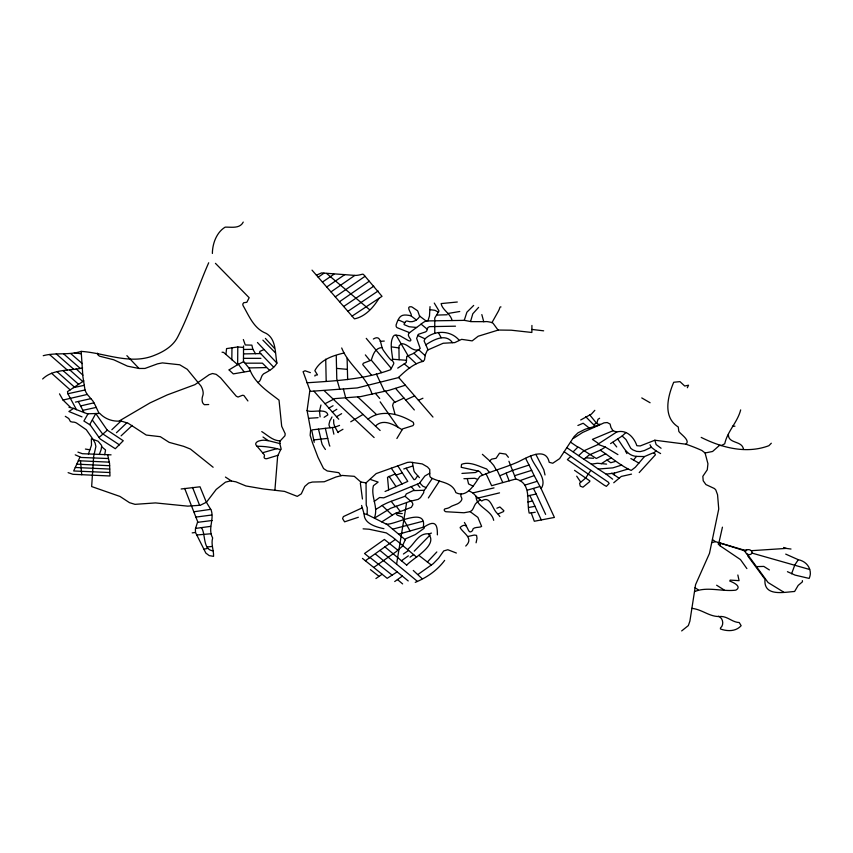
<?xml version="1.0" encoding="UTF-8"?>
<svg xmlns="http://www.w3.org/2000/svg" width="853" height="853" viewBox="0 0 853 853"><rect width="100%" height="100%" fill="white"/><g stroke="black" fill="none" stroke-linecap="round" stroke-linejoin="round"><path stroke-width="1.28" d="M476.102 496.393C475.963 506.991 491.413 509.795 493.695 520.319M531.92 325.451L531.856 332.467L511.256 330.207L498.312 330.047L478.17 336.231L472.167 340.88L461.654 339.345L454.777 342.597L443.155 343.258L427.417 350.146L425.327 354.741L424.517 359.763L423.344 361.299C413.406 363.549 405.548 370.852 398.308 377.644L357.183 387.944L309.735 391.41L307.08 410.581L310.663 429.656L310.14 435.265L312.465 442.76L318.03 457.421L323.554 468.574L327.232 470.963L338.79 472.669L340.965 475.729M243.414 347.459L237.795 346.947L237.635 364.679L229.094 369.861M231.824 359.838L231.963 348.035M681.664 630.921L688.339 625.58L689.896 621.123L695.568 584.657L709.483 553.384L718.738 509.028L717.554 494.74L715.806 489.963L714.462 488.556L705.921 484.568L703.213 480.793L702.84 476.326L707.276 469.779L707.937 463.776L705.079 452.975L701.934 450.512A131.49 98.02 12.9 0 0 685.919 444.2L654.848 440.223L640.208 445.948L636.86 445.714C634.014 437.194 626.55 429.272 616.73 431.991L612.998 430.733L610.961 427.492L610.098 424.058L607.229 422.544L604.02 422.853L599.243 425.071L585.19 429.219L578.025 432.802L574.144 436.523L559.6 458.647L552.744 463.243L549.193 462.305C545.888 446.183 527.122 457.453 518.411 461.782C505.84 467.444 492.469 470.739 479.898 476.369C474.62 483.736 467.145 498.6 455.854 492.597C452.122 481.401 438.709 482.691 430.445 477.296L429.784 475.889L429.773 469.513L427.534 466.996L422.256 463.925L410.272 462.145L407.457 462.422L376.184 473.596L366.044 482.862L366.225 504.891A19.96 14.885 12.9 0 0 367.259 507.62L367.153 514.658M314.917 376.098L314.981 375.277L317.487 374.894L314.842 370.66C320.6 359.476 332.638 355.754 344.015 352.982M274.922 489.921L277.651 456.088L281.095 448.646L279.923 444.178L280.019 441.086L284.934 435.798L285.211 433.782L281.693 426.287L279.027 400.153C268.3 391.783 256.113 384.095 250.515 371.322L249.247 368.336L243.468 361.405L243.542 345.977M212.376 253.469C212.44 243.638 216.545 232.368 225.16 227.143C231.334 226.93 239.757 228.977 243.254 222.079M423.898 490.454L423.674 492.735L420.497 497.598L418.173 499.378L409.76 501.404L390.493 508.356L374.904 517.856M748.507 554.578L748.39 555.623L768.095 582.546L783.683 592.121M410.911 501.287L405.175 496.371L406.241 493.951L413.215 490.614L424.293 490.272L432.204 478.586M722.438 527.165L718.93 542.711L743.645 550.462L745.543 552.158M396.613 563.95L406.55 503.121M331.977 416.946L330.559 419.772A4.638 3.455 12.9 0 0 329.834 420.934L329.098 423.824A5.608 4.18 12.9 0 0 329.258 425.892L330.154 427.769M320.952 405.015L319.491 411.05L320.11 416.893M374.499 517.654C378.54 506.799 370.575 496.777 373.411 485.709L378.135 482.084L370.373 479.45M225.906 354.432L226.578 348.6L237.795 346.947M476.081 542.796L477.019 538.254L476.55 535.375L474.257 535.055L467.796 536.516M719.985 545.728L720.582 543.777M88.424 453.988L91.506 445.181L91.346 438.868M362.44 499.005L360.35 483.139L360.979 482.094M705.079 452.975L712.575 451.482L719.452 445.405L721.435 445.511L724.73 443.795C727.492 431.032 737.493 422.384 740.671 409.898M618.894 478.085L614.085 474.769L614.576 473.074L628.021 469.022M791.595 573.77L794.857 564.867L798.291 559.707C805.2 561.018 810.542 566.541 810.35 573.738A25.611 19.097 12.9 0 1 809.145 578.409L795.039 575.103L787.436 571.681M470.557 321.538L472.807 313.755L478.608 307.379M464.245 320.376L466.9 312.187L473.682 305.438M104.716 454.756L105.548 449.979L101.582 446.684M427.886 320.931L429.475 315.994L430.029 306.622M718.535 542.593L718.226 544.107L720.263 545.941L740.457 559.579L746.887 568.599M99.268 454.51L100.846 450.427A13.499 10.065 12.9 0 0 101.294 448.614L101.635 446.343A3.22 2.399 12.9 0 0 101.432 445.223L98.116 441.246L93.041 439.38L86.302 429.72L77.186 423.461A5.523 4.116 12.9 0 0 72.452 422.086L70.447 421.574L68.762 418.535L65.297 416.328M639.217 472.573L655.413 454.798L654.699 453.455L652.833 453.007L644.463 456.558L635.325 467.263L631.209 470.429C619.79 465.375 610.759 456.771 600.245 450.224L589.316 454.884L583.91 459.266L567.042 447.804M371.513 375.203L362.717 364.572L363.346 363.239L371.3 360.147C373.113 354.528 374.989 348.024 382.016 347.523M496.275 469.928L493.727 465.429L490.006 461.142L490.443 460.13L491.786 459.095L496.073 458.285L499.538 453.156L505.84 454.116L508.399 457.304M379.009 298.315C373.529 307.347 365.212 316.73 354.443 318.862L312.027 270.134M396.88 438.506L402.637 428.878L412.959 425.636L413.801 424.314L413.31 422.342C400.26 414.1 381.494 408.768 368.027 419.111M79.958 457.133L73.689 470.973L109.589 472.509M208.697 262.767C197.789 287.418 189.856 313.499 177.467 337.447C172.701 346.307 163.68 351.681 154.596 355.264C130.402 365.34 105.505 352.95 81.174 351.393C68.869 355.456 55.69 352.31 43.226 355.701M439.391 481.113L428.366 497.939M426.34 321.144L420.945 317.092A16.282 12.145 12.9 0 1 420.156 316.463A3.775 2.815 12.9 0 1 419.079 314.736L417.906 311.43A2.207 1.642 12.9 0 0 417.021 310.396L412.543 307.357A3.529 2.634 12.9 0 0 411.125 306.728C405.431 306.046 411.498 313.19 411.327 315.237L411.007 315.77C401.912 313.915 399.46 314.949 396.176 324.726A1.898 1.418 12.9 0 0 396.091 325.324A12.155 9.063 12.9 0 1 396.165 326.187A1.845 1.375 12.9 0 0 396.4 326.87A20.397 15.205 12.9 0 0 396.73 327.328A1.184 0.885 12.9 0 0 397.263 327.733L409.579 332.659M402.669 545.387L405.719 538.787L415.336 534.564L424.165 528.263L424.08 526.983L398.671 534.191M88.04 413.801L83.893 421.009L90.237 424.997L100.046 438.89L115.304 448.721L123.258 440.734L107.958 430.594A3.092 2.303 12.9 0 1 106.902 429.656L95.803 413.545L89.693 424.645M465.749 546.069C473.873 538.243 463.915 533.807 460.108 527.708L460.321 527.261C469.171 519.818 466.623 536.569 472.519 530.587C472.359 526.29 479.77 528.071 481.625 526.418L477.872 517.376L470.142 511.651L463.957 512.76L446.247 511.747A1.578 1.173 12.9 0 1 444.861 511.139A1.973 1.471 12.9 0 1 444.914 508.9A102.147 76.152 12.9 0 1 447.26 508.335A9.82 7.325 12.9 0 0 449.957 507.194A22.317 16.633 12.9 0 1 451.887 506.064A68.336 50.945 12.9 0 1 454.969 504.859A59.443 44.313 12.9 0 1 457.293 503.931A13.787 10.279 12.9 0 0 460.652 501.415A7.965 5.939 12.9 0 0 461.857 499.176A4.585 3.423 12.9 0 0 461.59 497.821A8.786 6.557 12.9 0 0 461.036 496.585A2.026 1.514 12.9 0 1 460.855 495.892A13.403 9.991 12.9 0 1 461.185 493.994M423.344 526.823C426.831 506.042 394.395 525.437 386.238 524.105M491.946 322.637L498.056 311.761A53.654 39.995 12.9 0 0 499.08 309.714A18.212 13.573 12.9 0 0 499.591 308.338L499.901 307.485A1.503 1.12 12.9 0 1 500.348 306.973A1.162 0.864 12.9 0 1 500.978 306.931M564.238 451.802L590.884 470.334L585.585 478.117L579.582 483.224L580.285 486.146L582.951 487.18L589.722 481.604L589.871 480.911L574.527 470.334M687.347 387.731L688.552 385.183L684.714 386.036L679.969 381.622L673.721 382.261C667.75 396.389 662.493 417.085 678.252 426.99L678.849 431.469C680.811 434.433 690.663 440.479 685.919 444.2M417.714 475.718L415.326 479.215L414.057 479.706L406.113 468.201M419.857 316.175C417.394 320.504 412.202 323.084 407.382 321.08A1.919 1.429 12.9 0 0 406.486 321.069A1.631 1.216 12.9 0 0 405.847 321.346A3.54 2.634 12.9 0 0 405.164 322.157L404.194 323.724A1.482 1.109 12.9 0 0 404.215 324.652L409.109 326.731L416.616 327.488M594.818 410.336L591.47 414.036L580.701 419.975M630.868 458.541L633.48 459.991L636.53 456.398L644.463 456.558M276.809 448.667L262.575 452.751M613.733 482.766L621.272 476.443L631.519 474.129M653.888 453.082L655.936 450.832L660.606 453.572M430.115 534.991L414.238 551.155M427.385 562.01L436.821 551.955M486.071 473.756L491.637 485.709L515.766 479.013C531.963 483.097 526.269 501.127 529.18 513.069L531.227 512.92L534.309 521.258L554.407 517.44L541.111 488.63C548.223 478.373 533.456 466.175 530.705 456.11M126.841 422.8L116.445 432.716M771.315 443.229L768.894 445.692C746.439 454.191 721.905 447.782 701.198 437.397M573.227 451.77L577.865 447.143L578.931 447.42L596.311 458.477L605.683 453.796M424.08 526.983L427.278 525.096C436.821 519.893 437.408 527.463 437.386 534.874M111.85 429.72L121.019 421.019L128.067 423.205L146.258 435.051L160.321 436.693L169.161 442.366L183.608 446.322L190.411 449.051L213.133 467.252M132.236 425.412L121.083 435.862M578.643 455.619L583.804 450.832L598.593 444.285M610.556 443.613L622.146 436.011L625.963 432.514M403.042 545.675L396.474 551.454L373.785 567.416M444.648 560.378C437.322 570.326 426.82 577.598 415.251 582.354M99.097 437.44L107.339 430.147M257.787 382.602C261.583 380.928 260.485 376.045 263.588 373.838C268.578 371.226 274.154 368.24 276.916 363.133C274.975 353.089 276.351 339.036 266.04 333.32C253.831 328.586 249.097 315.973 243.02 305.523L242.764 304.116L243.734 302.698L246.826 302.303L249.161 297.718L215.446 263.342M570.828 456.376L567.373 459.607L604.329 485.25L606.398 486.349L609.138 483.459L608.349 482.201L590.884 470.334M406.721 565.155C412.543 558.257 439.274 544.971 428.131 533.743C418.119 533.477 414.718 543.692 408.256 548.863M42.65 378.977C53.163 368.752 69.37 371.002 82.634 367.995M583.91 459.266L591.385 464.181L597.441 463.254L606.6 464.117M381.76 521.908L394.502 513.762L411.338 507.343L412.809 504.773A5.022 3.743 12.9 0 0 412.266 502.652L411.178 501.223M394.715 581.554L402.392 576.074M408.384 555.836L401.39 560.784M397.274 571.798L387.198 578.323L362.461 558.395M499.869 516.619L498.003 514.007L503.473 511.597L503.856 510.712L499.901 506.959L496.862 508.207M121.051 421.019C113.054 421.808 105.356 419.292 99.78 413.406L87.315 413.79L76.461 409.643L67.867 393.745L67.494 391.612L83.829 380.886M365.393 560.73L395.355 539.437M410.048 557.158L413.673 554.61M408.662 550.398L403.405 554.013M318.19 277.225L323.98 273.184M335.282 296.844L365.052 276.297M330.964 291.897L354.859 275.391M375.917 578.558L382.112 574.272M418.098 574.378L433.281 563.641L438.57 558.203L443.741 550.921L447.836 549.737L456.366 553.032M339.515 301.717L369.285 281.202M617.913 454.617L605.385 447.079L600.245 450.224M326.71 287.003L344.953 274.517M322.423 282.087L333.939 274.271M343.674 306.494L373.774 286.15M347.885 311.324L378.114 290.98M352.065 316.122L382.016 296.332L363.677 274.655A1.109 0.832 12.9 0 0 362.29 274.25L359.859 274.837A20.173 15.045 12.9 0 1 355.381 275.444L321.581 272.917L316.41 275.178M76.461 409.643L73.603 408.384L68.89 411.509L81.995 416.872M615.354 461.452L610.716 462.721L606.952 460.034L601.237 463.733M573.365 438.431L582.631 432.46L599.243 425.071M470.142 511.651C474.097 509.934 473.639 504.795 476.902 502.374L480.239 499.858M397.722 368.123L406.295 362.546L406.742 356.362L413.502 353.483L420.209 348.482L416.627 338.332L418.492 334.269L425.69 331.849L426.799 330.857L427.833 327.584L429.581 326.635L455.491 326.187M616.73 431.991L598.369 443.901M332.339 412.042L336.839 409.269M519.733 480.708L534.191 475.611L541.111 488.63M336.519 416.733L341.637 413.662M350.754 421.787L363.037 414.43M374.222 501.404L379.606 497.512L383.743 497.832L419.388 483.32L424.89 475.985L429.709 473.212M737.845 574.997L739.082 580.658L730.189 580.104L729.763 581.074C733.281 582.332 742.313 586.597 735.894 590.137C722.331 591.897 707.244 586.235 694.555 591.619M375.459 426.084C383.445 417.991 394.608 425.146 402.115 429.709M119.367 420.892L150.032 402.893L167.231 394.918L194.974 384.639L209.188 374.691L212.472 373.518L216.172 374.339L220.596 377.826L236.281 396.229L238.04 397.05L242.465 395.28L243.873 395.483L247.914 400.963M342.959 429.272L339.27 431.405A4.66 3.476 12.9 0 1 337.777 431.938M324.95 403.746L334.834 398.618L360.67 396.602L389.107 390.29L405.388 385.215M328.842 408.118L333.065 405.719M425.818 344.804C433.345 339.878 445.682 332.905 452.485 342.65M324.108 417.33L327.84 414.889C326.592 407.606 311.036 413.332 307.091 410.506M375.64 509.422L379.713 507.108A27.435 20.451 12.9 0 1 384.106 504.432A73.646 54.901 12.9 0 1 390.93 501.393L405.122 496.243M599.638 418.258L597.985 419.324L596.876 422.981L593.667 424.666M243.713 361.64L237.635 364.679L223.561 352.374L222.057 352.225M482.606 475.132L479.599 471.56L478.234 471.048L475.441 472.53L461.942 473.415M621.741 465.056L612.817 467.881L598.198 469.033L591.385 464.181M577.886 425.487L583.164 423.237L589.039 427.854M385.066 491.477L407.787 481.391L397.839 465.877M655.936 450.832L651.287 447.249L644.399 450.555L640.145 451.621L636.573 451.376L632.83 449.83L630.793 448.326L625.985 439.551L622.146 436.011M459.277 340.358C450.629 329.908 434.252 329.994 424.73 339.078L424.112 340.987L428.078 349.89M606.952 460.034L611.292 457.986M362.184 507.866L343.386 516.587L342.575 518.624L344.601 521.833L358.345 517.259M373.337 339.025C381.611 333.822 380.225 345.796 383.264 350.146C400.793 375 387.07 348.685 392.7 337.66A1.45 1.077 12.9 0 0 392.934 337.159A2.474 1.845 12.9 0 1 393.372 336.274L394.118 335.528A1.567 1.173 12.9 0 1 395.195 335.133L399.684 335.613L407.947 340.336A5.992 4.468 12.9 0 0 409.707 340.987L410.101 340.965A1.29 0.96 12.9 0 0 410.709 340.528A1.738 1.301 12.9 0 0 410.645 339.43L409.024 336.882A17.017 12.688 12.9 0 1 408.491 335.56A3.273 2.442 12.9 0 1 408.47 334.365L408.715 333.587A1.994 1.482 12.9 0 1 409.141 332.969L420.582 324.545A29.066 21.666 12.9 0 1 424.112 321.965A6.792 5.065 12.9 0 1 425.508 321.357A9.49 7.08 12.9 0 1 428.281 320.909L462.283 320.397A8.69 6.483 12.9 0 1 465.567 320.568L471.101 321.634L485.09 321.666A5.491 4.094 12.9 0 1 486.53 321.581A10.833 8.082 12.9 0 1 488.438 321.805A81.952 61.085 12.9 0 1 490.507 322.21A6.397 4.777 12.9 0 1 492.576 322.924A1.589 1.184 12.9 0 1 493.194 323.426L498.056 330.079M418.428 400.27L422.939 398.234M394.939 413.918L392.625 405.474L393.414 402.947L403.981 398.084M263.897 349.591L259.962 351.34L259.504 352.374L273.61 367.121M405.591 399.94L414.654 395.92M612.998 430.733L592.409 439.38L597.9 443.102L598.849 444.69L605.385 447.079M500.157 475.601L512.546 470.419L529.031 465.045L534.191 475.611M395.195 473.927L387.507 477.307L388.648 489.782M339.569 425.412L336.061 426.724A6.11 4.553 12.9 0 1 333.918 427.342L312.411 429.837A1.184 0.885 12.9 0 0 311.846 430.658L314.224 442.302M396.027 475.142L402.36 472.85M524.851 485.112L537.113 481.337M457.304 302.015L441.129 303.583C442.089 309.799 450.725 313.776 452.101 320.536M403.746 468.979L412.596 466.058M531.75 470.334L514.572 475.697L508.932 461.26M428.739 533.967L431.437 533.082M527.453 490.134L539.672 486.551M598.198 469.033L606.131 474.14L614.576 473.074M392.465 529.191L422.907 521.258M278.142 455.235L267.266 458.562A2.463 1.834 12.9 0 1 264.899 458.434A2.015 1.503 12.9 0 1 264.121 456.803A4.478 3.337 12.9 0 0 264.43 455.342A2.09 1.557 12.9 0 0 264.067 454.51L256.327 445.405A3.124 2.324 12.9 0 1 256.081 442.888A6.952 5.182 12.9 0 1 258.981 440.969A18.062 13.467 12.9 0 1 261.54 440.393A11.889 8.861 12.9 0 1 266.69 440.489A4.702 3.508 12.9 0 0 268.247 440.638L279.944 443.592M499.538 492.874L477.968 498.056L472.829 492.938L469.15 490.901M711.807 542.668L715.464 541.644L743.837 550.014L746.599 550.036M494.026 487.884L472.829 492.938M527.442 495.902L536.196 494.015L545.632 514.391M59.507 393.862L63.026 400.046L87.326 394.427M80.662 405.932L93.937 402.829M210.723 509.337L193.844 511.789M207.706 548.34L203.899 549.279M785.709 554.109L798.291 559.707M67.867 393.745L85.012 389.992A11.249 8.381 12.9 0 0 85.46 391.132A19.331 14.405 12.9 0 0 89.032 396.41A89.075 66.406 12.9 0 0 92.529 400.526A11.036 8.231 12.9 0 1 93.308 401.699A226.088 168.542 12.9 0 1 95.237 405.25L99.023 413.321M75.437 402.126L90.866 398.639M82.944 410.314L96.25 407.403M366.044 482.862L360.819 482.02L354.304 476.326L342.149 475.43L335.933 477.008L324.236 481.764L312.337 482.052L308.626 483.065L304.756 486.434L301.301 493.844L297.27 496.371L284.507 491.381L263.161 488.929L245.952 485.965L235.886 481.817L230.577 480.889L225.48 482.148L216.236 489.409L206.511 502.172L200.327 505.253L187.703 506.138L155.47 502.918L135.019 504.347L129.496 502.673L120.006 496.457L91.655 486.562L93.649 456.451L95.888 446.492L95.131 443.102L93.041 439.38M527.847 502.001L532.539 500.999L541.271 519.935M73.465 387.603L84.372 385.311M250.43 370.938L233.296 373.891L229.137 370.01M181.156 488.993L200.018 486.796L206.213 501.948L211.192 510.147C214.434 519.69 207.524 528.732 212.653 537.934C210.851 544.225 213.794 550.014 213.57 556.359L209.241 555.612L205.85 553.096L195.497 532.453L195.401 528.903L197.693 521.737L184.664 488.396M528.913 507.439L535.034 506.309M195.497 532.453L192.192 532.89M447.91 313.488L459.756 311.494M531.227 512.92L535.257 512.248M111.071 454.852L82.368 453.711L77.932 452.101M195.593 528.412L210.606 526.376M195.881 517.099L211.672 515.02M197.576 522.335L212.12 520.511M313.68 439.924L327.723 438.378L329.162 444.264A9.5 7.08 12.9 0 0 329.876 446.14M308.53 418.311L318.094 417.682M791.008 549.033L786.231 548.404L751.237 550.697M756.366 566.627L763.798 566.413L769.374 569.943M212.312 546.453L207.023 546.965M196.83 534.991L211.224 533.733M402.253 513.602L395.749 513.25L397.21 515.127L402.136 516.907L410.048 530.907M208.708 404.525L204.411 404.695A5.79 4.318 12.9 0 1 202.342 401.806A18.51 13.797 12.9 0 1 202.694 395.931A14.48 10.79 12.9 0 0 203.11 392.092A23.255 17.337 12.9 0 0 201.084 386.228A6.408 4.777 12.9 0 0 200.06 384.938L187.265 369.306L179.727 364.785L162.39 362.898L157.56 363.836L144.946 368.453L139.028 368.475L127.545 366.172L113.78 359.795L99.62 356.202L98.223 355.232L97.445 353.174M307.016 382.784C335.186 380.854 363.943 379.596 390.663 369.68L393.67 363.868A17.145 12.784 12.9 0 0 393.755 363.261A8.935 6.664 12.9 0 0 393.681 362.685L392.487 360.712M380.246 341.328L384.276 341.072M243.563 353.91L260.741 353.579M436.597 315.098L447.185 314.757M243.446 358.345L260.911 358.335M463.915 478.704L474.833 478.288L477.339 479.279M243.521 349.495L252.861 349.314L255.537 353.728M248.927 367.92L266.317 367.59M245.259 363.175L262.415 363.175L269.697 370.415M732.46 426.212L734.945 426.18M108.31 458.53L81.088 457.453L75.235 454.841M363.09 528.839L369.072 529.223L386.377 532.922L392.838 537.369L416.669 557.137M109.738 469.065L75.267 467.487M78.327 460.737L109.408 462.155M76.781 464.139L109.664 465.717M586.171 457.869L593.549 458.285M392.337 359.209L406.593 360.307M68.965 407.254L73.603 408.384M280.264 440.82C272.992 440.948 267.575 435.147 261.754 431.597M336.54 368.379L347.342 369.36M531.877 329.429L543.649 330.825M430.083 309.703L434.934 310.311L438.559 312.273M391.772 346.926L398.937 347.928M364.082 513.911L366.673 514.295L387.23 524.606L405.356 539.81M74.339 352.769L81.398 353.846M383.946 528.689C376.269 527.154 363.922 523.582 364.178 514.092L361.587 505.456M213.421 550.835C202.449 550.292 205.925 534.01 201.425 527.612M89.832 449.798L85.407 449.051M417.799 350.103C411.466 350.711 408.342 344.548 402.595 343.695L401.379 344.058A7.89 5.886 12.9 0 0 399.3 345.604A1.631 1.216 12.9 0 0 399.097 346.083A12.027 8.967 12.9 0 0 398.927 347.683L399.129 359.731M691.826 608.349C702.211 609.426 709.067 616.666 719.26 616.538C727.204 615.621 731.799 622.264 739.252 622.551L741.14 625.697C735.99 631.625 727.289 631.497 720.454 628.97L720.465 627.979C724.304 624.95 723.088 617.721 718.386 616.271M478.234 471.048L461.185 467.305L461.558 464.352C469.598 461.036 478.906 466.367 486.605 468.958L489.537 472.509M280.829 449.659L275.786 448.422A34.749 25.899 12.9 0 0 272.384 447.718A75.469 56.266 12.9 0 0 265.134 446.652A56.501 42.117 12.9 0 0 257.105 446.29M751.951 553.075L809.614 569.473M636.53 456.398C626.177 455.619 623.063 445.714 617.593 438.975M783.608 547.445L786.231 548.404M68.112 472.647L72.953 474.3L109.973 475.985L109.547 463.275L107.649 454.713M600.501 424.378L597.889 424.218L596.258 422.875L589.69 414.825M426.404 487.713L422.949 486.274L419.868 483.075M473.042 486.125L468.564 483.918L467.284 478.608M310.375 372.644L305.065 370.767L303.092 371.695L310.289 391.378M398.447 319.96L404.812 322.722M417.543 335.346L424.997 338.822M225.437 477.062L231.387 480.943M641.755 397.924L650.103 402.755M482.382 454.318L490.006 461.142M633.48 459.991L638.908 463.126M577.865 447.143L570.732 442.291M661.086 448.251L656.138 444.573L654.848 440.223M716.627 585.222L724.229 590.031M694.992 587.76L698.063 589.668M611.665 473.244L614.085 474.769M119.441 444.871L102.317 433.591L92.391 420.145M712.522 539.64L715.464 541.644M262.991 437.013L268.247 440.638M370.426 569.633L379.052 576.383M369.978 557.478L392.412 575.327M612.678 479.205L606.131 474.14M410.965 315.802L416.381 319.982M422.096 578.675L413.279 570.465M431.437 565.144L418.951 555.442M275.359 352.769L262.895 340.155M477.968 498.056L481.689 500.999C490.965 494.676 492.106 509.987 498.003 514.007M379.926 550.409L416.978 580.989M375.469 554.066L408.214 580.936M369.68 557.691L364.53 553.512L384.383 539.448L397.914 550.249M404.247 363.89L409.653 368.293M406.657 565.102L384.895 546.869M421.073 324.119L427.364 329.301M326.592 273.472L369.477 309.596M397.455 579.55L402.637 583.91M70.756 353.59L82.261 363.591M63.794 354.016L80.15 368.315M49.463 354.485L67.419 370.149M382.112 505.477L392.263 515.137M56.255 353.867L73.657 369.178M74.328 386.985L57.034 371.663M69.658 369.807L82.784 381.515M63.282 370.799L78.615 384.319M585.712 416.69L594.776 425.882M51.543 373.23L70.181 389.885M418.61 349.698L425.189 355.658M276.916 363.09L257.446 342.501M324.001 390.493L374.126 437.546M76.12 368.837L82.912 375.181M357.674 396.869L376.418 414.462M380.139 430.488L345.806 398.244L343.396 389M416.211 363.741L408.534 356.501L396.091 335.122M413.929 353.195L422.683 361.501M126.873 355.648L139.028 368.475M265.39 338.406L274.399 348.227M612.934 442.344L616.73 446.94M338.748 419.228L313.904 391.143M419.431 477.659L415.134 472.829A7.282 5.427 12.9 0 1 414.313 471.677A6.515 4.851 12.9 0 1 413.961 470.888L412.372 462.358M414.323 409.952L395.579 388.414M385.311 391.175L394.875 402.168M398.586 377.367L432.972 417.064M464.416 522.462L466.559 526.013M375.373 393.35L379.702 398.458M391.356 368.496L366.246 338.364M371.3 360.147L381.643 372.59M411.295 486.711L414.355 490.422M417.33 484.227L419.964 487.436M365.34 354.901L369.903 360.499M391.175 501.308L395.259 506.554M396.24 506.192L400.228 511.469M325.451 449.488L324.833 448.689A80.854 60.275 12.9 0 1 322.85 445.575A43.46 32.403 12.9 0 1 322.167 444.392A128.792 96.016 12.9 0 1 320.792 438.847A240.535 179.311 12.9 0 0 318.446 429.134M238.371 364.274L244.001 371.705M580.637 481.998L576.703 476.177M380.15 401.827L398.276 427.577M391.271 468.169L402.094 484.035M389.064 476.283L396.08 486.658M434.273 303.071L439.028 311.014L434.763 317.988L434.785 333.384M70.543 407.382L63.026 400.046M338.183 432.642L335.719 428.355A23.799 17.742 12.9 0 1 334.344 425.348L333.928 424.122A6.259 4.67 12.9 0 1 333.726 422.832L333.619 419.676M625.388 450.896L626.902 453.572M497 469.886L502.758 482.499M533.509 488.556L536.196 494.015M438.325 332.446L441.15 337.671M532.539 500.999L529.862 495.636M78.295 401.475L84.031 412.596M384.532 391.346L376.365 373.987M535.833 454.34L543.819 469.822L545.024 474.972M525.619 458.36L529.031 465.045M650.007 444.733L651.287 447.249M372.025 394.107C366.332 375.789 348.61 365.436 341.701 347.981M199.623 505.349L192.533 487.394M509.166 480.825L506.149 473.191M514.572 475.697L515.766 479.013M243.34 339.537L245.269 344.964L251.87 345.145L252.861 349.314M728.398 434.39C728.057 444.008 741.929 440.361 743.453 449.083M339.75 389.277L336.786 378.977L336.253 355.541M481.828 314.586L483.758 321.762M85.012 389.992L82.88 376.514L81.174 351.393M325.334 428.323L327.723 438.378M332.361 427.513L333.875 434.177M747.505 554.29L747.644 555.772L764.992 579.304C763.392 596.908 783.736 592.185 794.612 591.481L798.173 585.414L802.449 581.821L802.364 580.626M80.491 460.833L81.739 474.758M347.661 379.628L347.107 358.377M325.718 359.166L326.187 381.216M746.642 553.789A3.316 2.474 12.9 0 0 752.005 552.904A3.316 2.474 12.9 0 0 747.718 549.652A3.316 2.474 12.9 0 0 746.642 553.789"/></g></svg>
